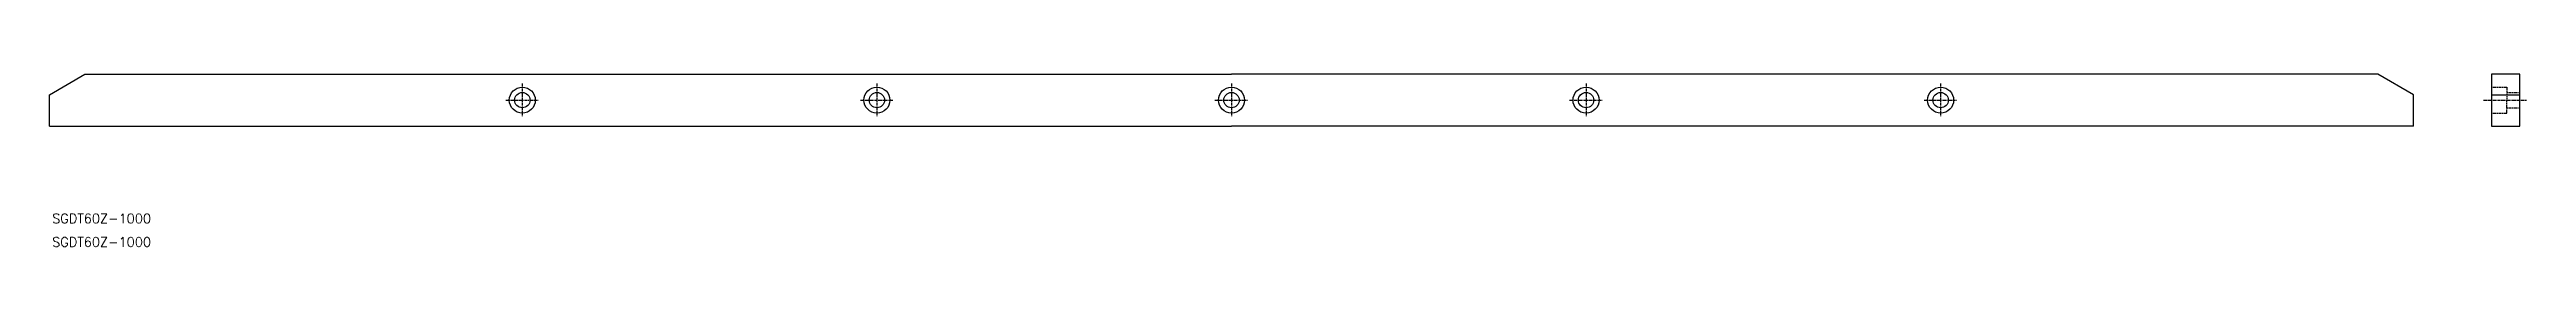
# Model space of a CAD drawing. Extents: x 0 to 1048, y 0 to 73.
import ezdxf

# ---------------------------------------------------------------- set-up
doc = ezdxf.new("R2010")
doc.units = 0
doc.linetypes.add('CENTER', pattern=[2, 1.25, -0.25, 0.25, -0.25])
doc.linetypes.add('DASHED', pattern=[0.75, 0.5, -0.25])
doc.layers.get('0').update_dxf_attribs({"linetype": 'CONTINUOUS'})
doc.layers.add('CENTER', color=1, linetype='CENTER')
doc.layers.add('DASHED', color=3, linetype='DASHED')
doc.styles.get("Standard").update_dxf_attribs({"font": 'txt', "bigfont": 'BIGFONT'})

msp = doc.modelspace()

# ---------------------------------------------------------------- linework, layer by layer
at = {"color": 7, "linetype": 'CONTINUOUS'}
for p, q in [((0, 64.5), (15, 73.2)), ((0, 51.2), (0, 64.5)), ((15, 73.2), (500, 73.2)), ((985, 73.2), (500, 73.2)), ((1000, 64.5), (985, 73.2)), ((1000, 51.2), (1000, 64.5)), ((1033, 64.5), (1045, 64.5)), ((0, 51.2), (500, 51.2)), ((1000, 51.2), (500, 51.2))]:
    msp.add_line(p, q, dxfattribs=at)
msp.add_lwpolyline([(1033, 51.2), (1045, 51.2), (1045, 73.2), (1033, 73.2)], close=True, dxfattribs=at)
for centre, radius in [((200, 62.2), 5.5), ((200, 62.2), 3.25), ((350, 62.2), 5.5), ((350, 62.2), 3.25), ((500, 62.2), 5.5), ((500, 62.2), 3.25), ((650, 62.2), 5.5), ((650, 62.2), 3.25), ((800, 62.2), 5.5), ((800, 62.2), 3.25)]:
    msp.add_circle(centre, radius, dxfattribs=at)
at = {"layer": 'CENTER', "color": 1, "linetype": 'CENTER'}
for p, q in [((200, 69.2), (200, 55.2)), ((350, 69.2), (350, 55.2)), ((500, 69.2), (500, 55.2)), ((650, 69.2), (650, 55.2)), ((800, 69.2), (800, 55.2)), ((193, 62.2), (207, 62.2)), ((343, 62.2), (357, 62.2)), ((493, 62.2), (507, 62.2)), ((643, 62.2), (657, 62.2)), ((793, 62.2), (807, 62.2)), ((1029.6, 62.2), (1047.8, 62.2))]:
    msp.add_line(p, q, dxfattribs=at)
at = {"layer": 'DASHED', "color": 3, "linetype": 'DASHED'}
for p, q in [((1033, 67.7), (1039.5, 67.7)), ((1039.5, 67.7), (1039.5, 62.2)), ((1039.5, 65.4), (1045, 65.4)), ((1033, 56.7), (1039.5, 56.7)), ((1039.5, 56.7), (1039.5, 62.2)), ((1039.5, 58.9), (1045, 58.9))]:
    msp.add_line(p, q, dxfattribs=at)

# ---------------------------------------------------------------- texts
at = {"color": 7, "linetype": 'CONTINUOUS'}
for p in [(1.1, 10), (1.1, 0)]:
    msp.add_text('SGDT60Z-1000', height=4, dxfattribs=at).set_placement(p)

doc.saveas('drawing.dxf')
